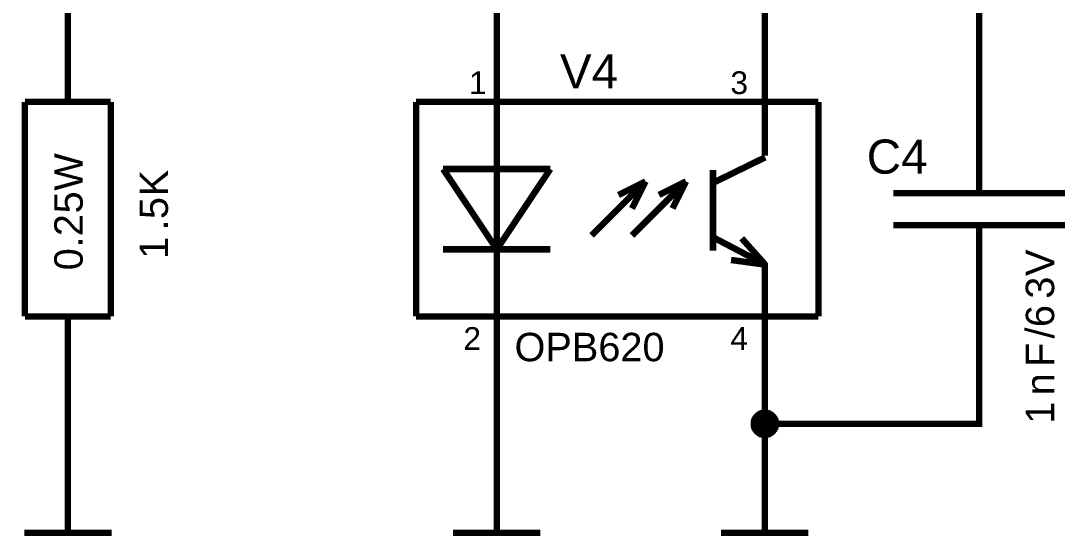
# Model space of a CAD drawing. Header units: millimetres. Extents: x -2024 to 917, y -725 to 13.
# Drawn here: x -1918.6 to -1869.79, y -694.4 to -670.39 of the extents above; entities that cross this region are included whole.
import ezdxf

# ---------------------------------------------------------------- set-up
doc = ezdxf.new("R2010")
doc.units = ezdxf.units.MM
doc.styles.get("Standard").update_dxf_attribs({"font": 'arial.ttf'})

msp = doc.modelspace()

# ---------------------------------------------------------------- linework, layer by layer
at = {"color": 7}
for points, const_width in [([(-1896.422, -629.177), (-1896.422, -671.667)], 0.3), ([(-1916.416, -671.667), (-1916.416, -669.167), (-1916.416, -666.667)], 0.3), ([(-1873.929, -675.426), (-1873.929, -669.167), (-1883.926, -669.167), (-1883.926, -671.667)], 0.3), ([(-1916.416, -674.168), (-1916.416, -671.667)], 0.3), ([(-1896.422, -676.668), (-1896.422, -671.667)], 0.3), ([(-1883.926, -676.668), (-1883.926, -671.667)], 0.3), ([(-1918.418, -674.168), (-1914.413, -674.168)], 0.3), ([(-1918.418, -684.169), (-1918.418, -674.168)], 0.3), ([(-1914.413, -684.169), (-1914.413, -674.168)], 0.3), ([(-1900.179, -674.168), (-1881.427, -674.168)], 0.3), ([(-1900.179, -684.169), (-1900.179, -674.168)], 0.3), ([(-1881.427, -674.168), (-1881.427, -684.169)], 0.3), ([(-1873.929, -678.423), (-1873.929, -675.426)], 0.3), ([(-1896.422, -676.668), (-1896.422, -681.669)], 0.3), ([(-1883.909, -676.751), (-1886.342, -677.943)], 0.3), ([(-1893.923, -677.297), (-1898.921, -677.297)], 0.3), ([(-1896.422, -681.04), (-1898.921, -677.297)], 0.3), ([(-1893.923, -677.297), (-1896.422, -681.04)], 0.3), ([(-1886.342, -677.347), (-1886.342, -681.106)], 0.3), ([(-1892.003, -680.394), (-1889.487, -677.877)], 0.3), ([(-1889.487, -677.877), (-1890.745, -678.506)], 0.3), ([(-1890.116, -680.394), (-1887.6, -677.877)], 0.3), ([(-1889.487, -677.877), (-1890.116, -679.135)], 0.3), ([(-1887.6, -677.877), (-1888.858, -678.506)], 0.3), ([(-1887.6, -677.877), (-1888.229, -679.135)], 0.3), ([(-1877.934, -678.423), (-1869.94, -678.423)], 0.3), ([(-1877.934, -679.914), (-1869.94, -679.914)], 0.3), ([(-1873.929, -679.914), (-1873.929, -682.927)], 0.3), ([(-1883.909, -681.752), (-1886.342, -680.477)], 0.3), ([(-1883.909, -681.752), (-1885.002, -680.526)], 0.3), ([(-1893.923, -681.04), (-1898.921, -681.04)], 0.3), ([(-1883.909, -681.752), (-1885.498, -681.536)], 0.3), ([(-1896.422, -681.669), (-1896.422, -686.67)], 0.3), ([(-1883.926, -681.669), (-1883.926, -686.67)], 0.3), ([(-1873.929, -682.927), (-1873.929, -689.17), (-1883.926, -689.17), (-1883.926, -686.67)], 0.3), ([(-1918.418, -684.169), (-1914.413, -684.169)], 0.3), ([(-1916.416, -684.169), (-1916.416, -686.67)], 0.3), ([(-1881.427, -684.169), (-1900.179, -684.169)], 0.3), ([(-1916.416, -689.17), (-1916.416, -686.67)], 0.3), ([(-1896.422, -689.17), (-1896.422, -686.67)], 0.3), ([(-1884.439, -689.17), (-1884.439, -689.137), (-1884.439, -689.12), (-1884.439, -689.087), (-1884.422, -689.071), (-1884.422, -689.038), (-1884.422, -689.021), (-1884.406, -688.988), (-1884.406, -688.971), (-1884.389, -688.955), (-1884.373, -688.922), (-1884.356, -688.905), (-1884.356, -688.889), (-1884.34, -688.872), (-1884.323, -688.839), (-1884.307, -688.822), (-1884.29, -688.806), (-1884.274, -688.789), (-1884.257, -688.773), (-1884.224, -688.756), (-1884.207, -688.74), (-1884.191, -688.74), (-1884.174, -688.723), (-1884.141, -688.706), (-1884.125, -688.69), (-1884.108, -688.69), (-1884.075, -688.673), (-1884.058, -688.673), (-1884.025, -688.673), (-1884.009, -688.657), (-1883.976, -688.657), (-1883.959, -688.657), (-1883.926, -688.657)], 0.3), ([(-1884.439, -689.17), (-1884.439, -689.137), (-1884.439, -689.12), (-1884.439, -689.087), (-1884.422, -689.071), (-1884.422, -689.038), (-1884.422, -689.021), (-1884.406, -688.988), (-1884.406, -688.971), (-1884.389, -688.955), (-1884.373, -688.922), (-1884.356, -688.905), (-1884.356, -688.889), (-1884.34, -688.872), (-1884.323, -688.839), (-1884.307, -688.822), (-1884.29, -688.806), (-1884.274, -688.789), (-1884.257, -688.773), (-1884.224, -688.756), (-1884.207, -688.74), (-1884.191, -688.74), (-1884.174, -688.723), (-1884.141, -688.706), (-1884.125, -688.69), (-1884.108, -688.69), (-1884.075, -688.673), (-1884.058, -688.673), (-1884.025, -688.673), (-1884.009, -688.657), (-1883.976, -688.657), (-1883.959, -688.657), (-1883.926, -688.657)], 0.3), ([(-1884.439, -689.17), (-1884.439, -689.137), (-1884.439, -689.12), (-1884.439, -689.087), (-1884.422, -689.071), (-1884.422, -689.038), (-1884.422, -689.021), (-1884.406, -688.988), (-1884.406, -688.971), (-1884.389, -688.955), (-1884.373, -688.922), (-1884.356, -688.905), (-1884.356, -688.889), (-1884.34, -688.872), (-1884.323, -688.839), (-1884.307, -688.822), (-1884.29, -688.806), (-1884.274, -688.789), (-1884.257, -688.773), (-1884.224, -688.756), (-1884.207, -688.74), (-1884.191, -688.74), (-1884.174, -688.723), (-1884.141, -688.706), (-1884.125, -688.69), (-1884.108, -688.69), (-1884.075, -688.673), (-1884.058, -688.673), (-1884.025, -688.673), (-1884.009, -688.657), (-1883.976, -688.657), (-1883.959, -688.657), (-1883.926, -688.657)], 0.3), ([(-1884.439, -689.17), (-1884.439, -689.137), (-1884.439, -689.12), (-1884.439, -689.087), (-1884.422, -689.071), (-1884.422, -689.038), (-1884.422, -689.021), (-1884.406, -688.988), (-1884.406, -688.971), (-1884.389, -688.955), (-1884.373, -688.922), (-1884.356, -688.905), (-1884.356, -688.889), (-1884.34, -688.872), (-1884.323, -688.839), (-1884.307, -688.822), (-1884.29, -688.806), (-1884.274, -688.789), (-1884.257, -688.773), (-1884.224, -688.756), (-1884.207, -688.74), (-1884.191, -688.74), (-1884.174, -688.723), (-1884.141, -688.706), (-1884.125, -688.69), (-1884.108, -688.69), (-1884.075, -688.673), (-1884.058, -688.673), (-1884.025, -688.673), (-1884.009, -688.657), (-1883.976, -688.657), (-1883.959, -688.657), (-1883.926, -688.657)], 0.3), ([(-1884.439, -689.17), (-1884.439, -689.137), (-1884.439, -689.12), (-1884.439, -689.087), (-1884.422, -689.071), (-1884.422, -689.038), (-1884.422, -689.021), (-1884.406, -688.988), (-1884.406, -688.971), (-1884.389, -688.955), (-1884.373, -688.922), (-1884.356, -688.905), (-1884.356, -688.889), (-1884.34, -688.872), (-1884.323, -688.839), (-1884.307, -688.822), (-1884.29, -688.806), (-1884.274, -688.789), (-1884.257, -688.773), (-1884.224, -688.756), (-1884.207, -688.74), (-1884.191, -688.74), (-1884.174, -688.723), (-1884.141, -688.706), (-1884.125, -688.69), (-1884.108, -688.69), (-1884.075, -688.673), (-1884.058, -688.673), (-1884.025, -688.673), (-1884.009, -688.657), (-1883.976, -688.657), (-1883.959, -688.657), (-1883.926, -688.657)], 0.0991), ([(-1884.439, -689.17), (-1884.439, -689.137), (-1884.439, -689.12), (-1884.439, -689.087), (-1884.422, -689.071), (-1884.422, -689.038), (-1884.422, -689.021), (-1884.406, -688.988), (-1884.406, -688.971), (-1884.389, -688.955), (-1884.373, -688.922), (-1884.356, -688.905), (-1884.356, -688.889), (-1884.34, -688.872), (-1884.323, -688.839), (-1884.307, -688.822), (-1884.29, -688.806), (-1884.274, -688.789), (-1884.257, -688.773), (-1884.224, -688.756), (-1884.207, -688.74), (-1884.191, -688.74), (-1884.174, -688.723), (-1884.141, -688.706), (-1884.125, -688.69), (-1884.108, -688.69), (-1884.075, -688.673), (-1884.058, -688.673), (-1884.025, -688.673), (-1884.009, -688.657), (-1883.976, -688.657), (-1883.959, -688.657), (-1883.926, -688.657)], 0.0991), ([(-1884.439, -689.17), (-1884.439, -689.137), (-1884.439, -689.12), (-1884.439, -689.087), (-1884.422, -689.071), (-1884.422, -689.038), (-1884.422, -689.021), (-1884.406, -688.988), (-1884.406, -688.971), (-1884.389, -688.955), (-1884.373, -688.922), (-1884.356, -688.905), (-1884.356, -688.889), (-1884.34, -688.872), (-1884.323, -688.839), (-1884.307, -688.822), (-1884.29, -688.806), (-1884.274, -688.789), (-1884.257, -688.773), (-1884.224, -688.756), (-1884.207, -688.74), (-1884.191, -688.74), (-1884.174, -688.723), (-1884.141, -688.706), (-1884.125, -688.69), (-1884.108, -688.69), (-1884.075, -688.673), (-1884.058, -688.673), (-1884.025, -688.673), (-1884.009, -688.657), (-1883.976, -688.657), (-1883.959, -688.657), (-1883.926, -688.657)], 0.0991), ([(-1884.439, -689.17), (-1884.439, -689.137), (-1884.439, -689.12), (-1884.439, -689.087), (-1884.422, -689.071), (-1884.422, -689.038), (-1884.422, -689.021), (-1884.406, -688.988), (-1884.406, -688.971), (-1884.389, -688.955), (-1884.373, -688.922), (-1884.356, -688.905), (-1884.356, -688.889), (-1884.34, -688.872), (-1884.323, -688.839), (-1884.307, -688.822), (-1884.29, -688.806), (-1884.274, -688.789), (-1884.257, -688.773), (-1884.224, -688.756), (-1884.207, -688.74), (-1884.191, -688.74), (-1884.174, -688.723), (-1884.141, -688.706), (-1884.125, -688.69), (-1884.108, -688.69), (-1884.075, -688.673), (-1884.058, -688.673), (-1884.025, -688.673), (-1884.009, -688.657), (-1883.976, -688.657), (-1883.959, -688.657), (-1883.926, -688.657)], 0.0991), ([(-1883.926, -688.657), (-1883.926, -688.657)], 0.3), ([(-1883.926, -688.657), (-1883.893, -688.657), (-1883.876, -688.657), (-1883.843, -688.657), (-1883.827, -688.673), (-1883.794, -688.673), (-1883.777, -688.673), (-1883.744, -688.69), (-1883.727, -688.69), (-1883.711, -688.706), (-1883.678, -688.723), (-1883.661, -688.74), (-1883.645, -688.74), (-1883.628, -688.756), (-1883.595, -688.773), (-1883.578, -688.789), (-1883.562, -688.806), (-1883.545, -688.822), (-1883.529, -688.839), (-1883.512, -688.872), (-1883.496, -688.889), (-1883.496, -688.905), (-1883.479, -688.922), (-1883.463, -688.955), (-1883.446, -688.971), (-1883.446, -688.988), (-1883.429, -689.021), (-1883.429, -689.038), (-1883.429, -689.071), (-1883.413, -689.087), (-1883.413, -689.12), (-1883.413, -689.137), (-1883.413, -689.17)], 0.3), ([(-1883.926, -688.657), (-1883.926, -688.657)], 0.3), ([(-1883.926, -688.657), (-1883.893, -688.657), (-1883.876, -688.657), (-1883.843, -688.657), (-1883.827, -688.673), (-1883.794, -688.673), (-1883.777, -688.673), (-1883.744, -688.69), (-1883.727, -688.69), (-1883.711, -688.706), (-1883.678, -688.723), (-1883.661, -688.74), (-1883.645, -688.74), (-1883.628, -688.756), (-1883.595, -688.773), (-1883.578, -688.789), (-1883.562, -688.806), (-1883.545, -688.822), (-1883.529, -688.839), (-1883.512, -688.872), (-1883.496, -688.889), (-1883.496, -688.905), (-1883.479, -688.922), (-1883.463, -688.955), (-1883.446, -688.971), (-1883.446, -688.988), (-1883.429, -689.021), (-1883.429, -689.038), (-1883.429, -689.071), (-1883.413, -689.087), (-1883.413, -689.12), (-1883.413, -689.137), (-1883.413, -689.17)], 0.3), ([(-1883.926, -688.657), (-1883.926, -688.657)], 0.3), ([(-1883.926, -688.657), (-1883.893, -688.657), (-1883.876, -688.657), (-1883.843, -688.657), (-1883.827, -688.673), (-1883.794, -688.673), (-1883.777, -688.673), (-1883.744, -688.69), (-1883.727, -688.69), (-1883.711, -688.706), (-1883.678, -688.723), (-1883.661, -688.74), (-1883.645, -688.74), (-1883.628, -688.756), (-1883.595, -688.773), (-1883.578, -688.789), (-1883.562, -688.806), (-1883.545, -688.822), (-1883.529, -688.839), (-1883.512, -688.872), (-1883.496, -688.889), (-1883.496, -688.905), (-1883.479, -688.922), (-1883.463, -688.955), (-1883.446, -688.971), (-1883.446, -688.988), (-1883.429, -689.021), (-1883.429, -689.038), (-1883.429, -689.071), (-1883.413, -689.087), (-1883.413, -689.12), (-1883.413, -689.137), (-1883.413, -689.17)], 0.3), ([(-1883.926, -688.657), (-1883.926, -688.657)], 0.3), ([(-1883.926, -688.657), (-1883.893, -688.657), (-1883.876, -688.657), (-1883.843, -688.657), (-1883.827, -688.673), (-1883.794, -688.673), (-1883.777, -688.673), (-1883.744, -688.69), (-1883.727, -688.69), (-1883.711, -688.706), (-1883.678, -688.723), (-1883.661, -688.74), (-1883.645, -688.74), (-1883.628, -688.756), (-1883.595, -688.773), (-1883.578, -688.789), (-1883.562, -688.806), (-1883.545, -688.822), (-1883.529, -688.839), (-1883.512, -688.872), (-1883.496, -688.889), (-1883.496, -688.905), (-1883.479, -688.922), (-1883.463, -688.955), (-1883.446, -688.971), (-1883.446, -688.988), (-1883.429, -689.021), (-1883.429, -689.038), (-1883.429, -689.071), (-1883.413, -689.087), (-1883.413, -689.12), (-1883.413, -689.137), (-1883.413, -689.17)], 0.3), ([(-1883.926, -688.657), (-1883.926, -688.657)], 0.0991), ([(-1883.926, -688.657), (-1883.893, -688.657), (-1883.876, -688.657), (-1883.843, -688.657), (-1883.827, -688.673), (-1883.794, -688.673), (-1883.777, -688.673), (-1883.744, -688.69), (-1883.727, -688.69), (-1883.711, -688.706), (-1883.678, -688.723), (-1883.661, -688.74), (-1883.645, -688.74), (-1883.628, -688.756), (-1883.595, -688.773), (-1883.578, -688.789), (-1883.562, -688.806), (-1883.545, -688.822), (-1883.529, -688.839), (-1883.512, -688.872), (-1883.496, -688.889), (-1883.496, -688.905), (-1883.479, -688.922), (-1883.463, -688.955), (-1883.446, -688.971), (-1883.446, -688.988), (-1883.429, -689.021), (-1883.429, -689.038), (-1883.429, -689.071), (-1883.413, -689.087), (-1883.413, -689.12), (-1883.413, -689.137), (-1883.413, -689.17)], 0.0991), ([(-1883.926, -688.657), (-1883.926, -688.657)], 0.0991), ([(-1883.926, -688.657), (-1883.893, -688.657), (-1883.876, -688.657), (-1883.843, -688.657), (-1883.827, -688.673), (-1883.794, -688.673), (-1883.777, -688.673), (-1883.744, -688.69), (-1883.727, -688.69), (-1883.711, -688.706), (-1883.678, -688.723), (-1883.661, -688.74), (-1883.645, -688.74), (-1883.628, -688.756), (-1883.595, -688.773), (-1883.578, -688.789), (-1883.562, -688.806), (-1883.545, -688.822), (-1883.529, -688.839), (-1883.512, -688.872), (-1883.496, -688.889), (-1883.496, -688.905), (-1883.479, -688.922), (-1883.463, -688.955), (-1883.446, -688.971), (-1883.446, -688.988), (-1883.429, -689.021), (-1883.429, -689.038), (-1883.429, -689.071), (-1883.413, -689.087), (-1883.413, -689.12), (-1883.413, -689.137), (-1883.413, -689.17)], 0.0991), ([(-1883.926, -688.657), (-1883.926, -688.657)], 0.0991), ([(-1883.926, -688.657), (-1883.893, -688.657), (-1883.876, -688.657), (-1883.843, -688.657), (-1883.827, -688.673), (-1883.794, -688.673), (-1883.777, -688.673), (-1883.744, -688.69), (-1883.727, -688.69), (-1883.711, -688.706), (-1883.678, -688.723), (-1883.661, -688.74), (-1883.645, -688.74), (-1883.628, -688.756), (-1883.595, -688.773), (-1883.578, -688.789), (-1883.562, -688.806), (-1883.545, -688.822), (-1883.529, -688.839), (-1883.512, -688.872), (-1883.496, -688.889), (-1883.496, -688.905), (-1883.479, -688.922), (-1883.463, -688.955), (-1883.446, -688.971), (-1883.446, -688.988), (-1883.429, -689.021), (-1883.429, -689.038), (-1883.429, -689.071), (-1883.413, -689.087), (-1883.413, -689.12), (-1883.413, -689.137), (-1883.413, -689.17)], 0.0991), ([(-1883.926, -688.657), (-1883.926, -688.657)], 0.0991), ([(-1883.926, -688.657), (-1883.893, -688.657), (-1883.876, -688.657), (-1883.843, -688.657), (-1883.827, -688.673), (-1883.794, -688.673), (-1883.777, -688.673), (-1883.744, -688.69), (-1883.727, -688.69), (-1883.711, -688.706), (-1883.678, -688.723), (-1883.661, -688.74), (-1883.645, -688.74), (-1883.628, -688.756), (-1883.595, -688.773), (-1883.578, -688.789), (-1883.562, -688.806), (-1883.545, -688.822), (-1883.529, -688.839), (-1883.512, -688.872), (-1883.496, -688.889), (-1883.496, -688.905), (-1883.479, -688.922), (-1883.463, -688.955), (-1883.446, -688.971), (-1883.446, -688.988), (-1883.429, -689.021), (-1883.429, -689.038), (-1883.429, -689.071), (-1883.413, -689.087), (-1883.413, -689.12), (-1883.413, -689.137), (-1883.413, -689.17)], 0.0991), ([(-1916.416, -689.17), (-1916.416, -694.254)], 0.3), ([(-1896.422, -689.17), (-1896.422, -694.254)], 0.3), ([(-1883.926, -689.683), (-1883.959, -689.683), (-1883.976, -689.683), (-1884.009, -689.683), (-1884.025, -689.667), (-1884.058, -689.667), (-1884.075, -689.667), (-1884.108, -689.65), (-1884.125, -689.65), (-1884.141, -689.634), (-1884.174, -689.617), (-1884.191, -689.601), (-1884.207, -689.601), (-1884.224, -689.584), (-1884.257, -689.568), (-1884.274, -689.551), (-1884.29, -689.534), (-1884.307, -689.518), (-1884.323, -689.501), (-1884.34, -689.468), (-1884.356, -689.452), (-1884.356, -689.435), (-1884.373, -689.418), (-1884.389, -689.385), (-1884.406, -689.369), (-1884.406, -689.352), (-1884.422, -689.319), (-1884.422, -689.303), (-1884.422, -689.269), (-1884.439, -689.253), (-1884.439, -689.22), (-1884.439, -689.203), (-1884.439, -689.17)], 0.3), ([(-1884.439, -689.17), (-1884.439, -689.17)], 0.3), ([(-1883.926, -689.683), (-1883.959, -689.683), (-1883.976, -689.683), (-1884.009, -689.683), (-1884.025, -689.667), (-1884.058, -689.667), (-1884.075, -689.667), (-1884.108, -689.65), (-1884.125, -689.65), (-1884.141, -689.634), (-1884.174, -689.617), (-1884.191, -689.601), (-1884.207, -689.601), (-1884.224, -689.584), (-1884.257, -689.568), (-1884.274, -689.551), (-1884.29, -689.534), (-1884.307, -689.518), (-1884.323, -689.501), (-1884.34, -689.468), (-1884.356, -689.452), (-1884.356, -689.435), (-1884.373, -689.418), (-1884.389, -689.385), (-1884.406, -689.369), (-1884.406, -689.352), (-1884.422, -689.319), (-1884.422, -689.303), (-1884.422, -689.269), (-1884.439, -689.253), (-1884.439, -689.22), (-1884.439, -689.203), (-1884.439, -689.17)], 0.3), ([(-1884.439, -689.17), (-1884.439, -689.17)], 0.3), ([(-1883.926, -689.683), (-1883.959, -689.683), (-1883.976, -689.683), (-1884.009, -689.683), (-1884.025, -689.667), (-1884.058, -689.667), (-1884.075, -689.667), (-1884.108, -689.65), (-1884.125, -689.65), (-1884.141, -689.634), (-1884.174, -689.617), (-1884.191, -689.601), (-1884.207, -689.601), (-1884.224, -689.584), (-1884.257, -689.568), (-1884.274, -689.551), (-1884.29, -689.534), (-1884.307, -689.518), (-1884.323, -689.501), (-1884.34, -689.468), (-1884.356, -689.452), (-1884.356, -689.435), (-1884.373, -689.418), (-1884.389, -689.385), (-1884.406, -689.369), (-1884.406, -689.352), (-1884.422, -689.319), (-1884.422, -689.303), (-1884.422, -689.269), (-1884.439, -689.253), (-1884.439, -689.22), (-1884.439, -689.203), (-1884.439, -689.17)], 0.3), ([(-1884.439, -689.17), (-1884.439, -689.17)], 0.3), ([(-1883.926, -689.683), (-1883.959, -689.683), (-1883.976, -689.683), (-1884.009, -689.683), (-1884.025, -689.667), (-1884.058, -689.667), (-1884.075, -689.667), (-1884.108, -689.65), (-1884.125, -689.65), (-1884.141, -689.634), (-1884.174, -689.617), (-1884.191, -689.601), (-1884.207, -689.601), (-1884.224, -689.584), (-1884.257, -689.568), (-1884.274, -689.551), (-1884.29, -689.534), (-1884.307, -689.518), (-1884.323, -689.501), (-1884.34, -689.468), (-1884.356, -689.452), (-1884.356, -689.435), (-1884.373, -689.418), (-1884.389, -689.385), (-1884.406, -689.369), (-1884.406, -689.352), (-1884.422, -689.319), (-1884.422, -689.303), (-1884.422, -689.269), (-1884.439, -689.253), (-1884.439, -689.22), (-1884.439, -689.203), (-1884.439, -689.17)], 0.3), ([(-1884.439, -689.17), (-1884.439, -689.17)], 0.3), ([(-1883.926, -689.683), (-1883.959, -689.683), (-1883.976, -689.683), (-1884.009, -689.683), (-1884.025, -689.667), (-1884.058, -689.667), (-1884.075, -689.667), (-1884.108, -689.65), (-1884.125, -689.65), (-1884.141, -689.634), (-1884.174, -689.617), (-1884.191, -689.601), (-1884.207, -689.601), (-1884.224, -689.584), (-1884.257, -689.568), (-1884.274, -689.551), (-1884.29, -689.534), (-1884.307, -689.518), (-1884.323, -689.501), (-1884.34, -689.468), (-1884.356, -689.452), (-1884.356, -689.435), (-1884.373, -689.418), (-1884.389, -689.385), (-1884.406, -689.369), (-1884.406, -689.352), (-1884.422, -689.319), (-1884.422, -689.303), (-1884.422, -689.269), (-1884.439, -689.253), (-1884.439, -689.22), (-1884.439, -689.203), (-1884.439, -689.17)], 0.0991), ([(-1884.439, -689.17), (-1884.439, -689.17)], 0.0991), ([(-1883.926, -689.683), (-1883.959, -689.683), (-1883.976, -689.683), (-1884.009, -689.683), (-1884.025, -689.667), (-1884.058, -689.667), (-1884.075, -689.667), (-1884.108, -689.65), (-1884.125, -689.65), (-1884.141, -689.634), (-1884.174, -689.617), (-1884.191, -689.601), (-1884.207, -689.601), (-1884.224, -689.584), (-1884.257, -689.568), (-1884.274, -689.551), (-1884.29, -689.534), (-1884.307, -689.518), (-1884.323, -689.501), (-1884.34, -689.468), (-1884.356, -689.452), (-1884.356, -689.435), (-1884.373, -689.418), (-1884.389, -689.385), (-1884.406, -689.369), (-1884.406, -689.352), (-1884.422, -689.319), (-1884.422, -689.303), (-1884.422, -689.269), (-1884.439, -689.253), (-1884.439, -689.22), (-1884.439, -689.203), (-1884.439, -689.17)], 0.0991), ([(-1884.439, -689.17), (-1884.439, -689.17)], 0.0991), ([(-1883.926, -689.683), (-1883.959, -689.683), (-1883.976, -689.683), (-1884.009, -689.683), (-1884.025, -689.667), (-1884.058, -689.667), (-1884.075, -689.667), (-1884.108, -689.65), (-1884.125, -689.65), (-1884.141, -689.634), (-1884.174, -689.617), (-1884.191, -689.601), (-1884.207, -689.601), (-1884.224, -689.584), (-1884.257, -689.568), (-1884.274, -689.551), (-1884.29, -689.534), (-1884.307, -689.518), (-1884.323, -689.501), (-1884.34, -689.468), (-1884.356, -689.452), (-1884.356, -689.435), (-1884.373, -689.418), (-1884.389, -689.385), (-1884.406, -689.369), (-1884.406, -689.352), (-1884.422, -689.319), (-1884.422, -689.303), (-1884.422, -689.269), (-1884.439, -689.253), (-1884.439, -689.22), (-1884.439, -689.203), (-1884.439, -689.17)], 0.0991), ([(-1884.439, -689.17), (-1884.439, -689.17)], 0.0991), ([(-1883.926, -689.683), (-1883.959, -689.683), (-1883.976, -689.683), (-1884.009, -689.683), (-1884.025, -689.667), (-1884.058, -689.667), (-1884.075, -689.667), (-1884.108, -689.65), (-1884.125, -689.65), (-1884.141, -689.634), (-1884.174, -689.617), (-1884.191, -689.601), (-1884.207, -689.601), (-1884.224, -689.584), (-1884.257, -689.568), (-1884.274, -689.551), (-1884.29, -689.534), (-1884.307, -689.518), (-1884.323, -689.501), (-1884.34, -689.468), (-1884.356, -689.452), (-1884.356, -689.435), (-1884.373, -689.418), (-1884.389, -689.385), (-1884.406, -689.369), (-1884.406, -689.352), (-1884.422, -689.319), (-1884.422, -689.303), (-1884.422, -689.269), (-1884.439, -689.253), (-1884.439, -689.22), (-1884.439, -689.203), (-1884.439, -689.17)], 0.0991), ([(-1884.439, -689.17), (-1884.439, -689.17)], 0.0991), ([(-1883.926, -689.17), (-1883.926, -694.254)], 0.3), ([(-1883.413, -689.17), (-1883.413, -689.203), (-1883.413, -689.22), (-1883.413, -689.253), (-1883.429, -689.269), (-1883.429, -689.303), (-1883.429, -689.319), (-1883.446, -689.352), (-1883.446, -689.369), (-1883.463, -689.385), (-1883.479, -689.418), (-1883.496, -689.435), (-1883.496, -689.452), (-1883.512, -689.468), (-1883.529, -689.501), (-1883.545, -689.518), (-1883.562, -689.534), (-1883.578, -689.551), (-1883.595, -689.568), (-1883.628, -689.584), (-1883.645, -689.601), (-1883.661, -689.601), (-1883.678, -689.617), (-1883.711, -689.634), (-1883.727, -689.65), (-1883.744, -689.65), (-1883.777, -689.667), (-1883.794, -689.667), (-1883.827, -689.667), (-1883.843, -689.683), (-1883.876, -689.683), (-1883.893, -689.683), (-1883.926, -689.683)], 0.3), ([(-1883.413, -689.17), (-1883.413, -689.203), (-1883.413, -689.22), (-1883.413, -689.253), (-1883.429, -689.269), (-1883.429, -689.303), (-1883.429, -689.319), (-1883.446, -689.352), (-1883.446, -689.369), (-1883.463, -689.385), (-1883.479, -689.418), (-1883.496, -689.435), (-1883.496, -689.452), (-1883.512, -689.468), (-1883.529, -689.501), (-1883.545, -689.518), (-1883.562, -689.534), (-1883.578, -689.551), (-1883.595, -689.568), (-1883.628, -689.584), (-1883.645, -689.601), (-1883.661, -689.601), (-1883.678, -689.617), (-1883.711, -689.634), (-1883.727, -689.65), (-1883.744, -689.65), (-1883.777, -689.667), (-1883.794, -689.667), (-1883.827, -689.667), (-1883.843, -689.683), (-1883.876, -689.683), (-1883.893, -689.683), (-1883.926, -689.683)], 0.3), ([(-1883.413, -689.17), (-1883.413, -689.203), (-1883.413, -689.22), (-1883.413, -689.253), (-1883.429, -689.269), (-1883.429, -689.303), (-1883.429, -689.319), (-1883.446, -689.352), (-1883.446, -689.369), (-1883.463, -689.385), (-1883.479, -689.418), (-1883.496, -689.435), (-1883.496, -689.452), (-1883.512, -689.468), (-1883.529, -689.501), (-1883.545, -689.518), (-1883.562, -689.534), (-1883.578, -689.551), (-1883.595, -689.568), (-1883.628, -689.584), (-1883.645, -689.601), (-1883.661, -689.601), (-1883.678, -689.617), (-1883.711, -689.634), (-1883.727, -689.65), (-1883.744, -689.65), (-1883.777, -689.667), (-1883.794, -689.667), (-1883.827, -689.667), (-1883.843, -689.683), (-1883.876, -689.683), (-1883.893, -689.683), (-1883.926, -689.683)], 0.3), ([(-1883.413, -689.17), (-1883.413, -689.203), (-1883.413, -689.22), (-1883.413, -689.253), (-1883.429, -689.269), (-1883.429, -689.303), (-1883.429, -689.319), (-1883.446, -689.352), (-1883.446, -689.369), (-1883.463, -689.385), (-1883.479, -689.418), (-1883.496, -689.435), (-1883.496, -689.452), (-1883.512, -689.468), (-1883.529, -689.501), (-1883.545, -689.518), (-1883.562, -689.534), (-1883.578, -689.551), (-1883.595, -689.568), (-1883.628, -689.584), (-1883.645, -689.601), (-1883.661, -689.601), (-1883.678, -689.617), (-1883.711, -689.634), (-1883.727, -689.65), (-1883.744, -689.65), (-1883.777, -689.667), (-1883.794, -689.667), (-1883.827, -689.667), (-1883.843, -689.683), (-1883.876, -689.683), (-1883.893, -689.683), (-1883.926, -689.683)], 0.3), ([(-1883.413, -689.17), (-1883.413, -689.203), (-1883.413, -689.22), (-1883.413, -689.253), (-1883.429, -689.269), (-1883.429, -689.303), (-1883.429, -689.319), (-1883.446, -689.352), (-1883.446, -689.369), (-1883.463, -689.385), (-1883.479, -689.418), (-1883.496, -689.435), (-1883.496, -689.452), (-1883.512, -689.468), (-1883.529, -689.501), (-1883.545, -689.518), (-1883.562, -689.534), (-1883.578, -689.551), (-1883.595, -689.568), (-1883.628, -689.584), (-1883.645, -689.601), (-1883.661, -689.601), (-1883.678, -689.617), (-1883.711, -689.634), (-1883.727, -689.65), (-1883.744, -689.65), (-1883.777, -689.667), (-1883.794, -689.667), (-1883.827, -689.667), (-1883.843, -689.683), (-1883.876, -689.683), (-1883.893, -689.683), (-1883.926, -689.683)], 0.0991), ([(-1883.413, -689.17), (-1883.413, -689.203), (-1883.413, -689.22), (-1883.413, -689.253), (-1883.429, -689.269), (-1883.429, -689.303), (-1883.429, -689.319), (-1883.446, -689.352), (-1883.446, -689.369), (-1883.463, -689.385), (-1883.479, -689.418), (-1883.496, -689.435), (-1883.496, -689.452), (-1883.512, -689.468), (-1883.529, -689.501), (-1883.545, -689.518), (-1883.562, -689.534), (-1883.578, -689.551), (-1883.595, -689.568), (-1883.628, -689.584), (-1883.645, -689.601), (-1883.661, -689.601), (-1883.678, -689.617), (-1883.711, -689.634), (-1883.727, -689.65), (-1883.744, -689.65), (-1883.777, -689.667), (-1883.794, -689.667), (-1883.827, -689.667), (-1883.843, -689.683), (-1883.876, -689.683), (-1883.893, -689.683), (-1883.926, -689.683)], 0.0991), ([(-1883.413, -689.17), (-1883.413, -689.203), (-1883.413, -689.22), (-1883.413, -689.253), (-1883.429, -689.269), (-1883.429, -689.303), (-1883.429, -689.319), (-1883.446, -689.352), (-1883.446, -689.369), (-1883.463, -689.385), (-1883.479, -689.418), (-1883.496, -689.435), (-1883.496, -689.452), (-1883.512, -689.468), (-1883.529, -689.501), (-1883.545, -689.518), (-1883.562, -689.534), (-1883.578, -689.551), (-1883.595, -689.568), (-1883.628, -689.584), (-1883.645, -689.601), (-1883.661, -689.601), (-1883.678, -689.617), (-1883.711, -689.634), (-1883.727, -689.65), (-1883.744, -689.65), (-1883.777, -689.667), (-1883.794, -689.667), (-1883.827, -689.667), (-1883.843, -689.683), (-1883.876, -689.683), (-1883.893, -689.683), (-1883.926, -689.683)], 0.0991), ([(-1883.413, -689.17), (-1883.413, -689.203), (-1883.413, -689.22), (-1883.413, -689.253), (-1883.429, -689.269), (-1883.429, -689.303), (-1883.429, -689.319), (-1883.446, -689.352), (-1883.446, -689.369), (-1883.463, -689.385), (-1883.479, -689.418), (-1883.496, -689.435), (-1883.496, -689.452), (-1883.512, -689.468), (-1883.529, -689.501), (-1883.545, -689.518), (-1883.562, -689.534), (-1883.578, -689.551), (-1883.595, -689.568), (-1883.628, -689.584), (-1883.645, -689.601), (-1883.661, -689.601), (-1883.678, -689.617), (-1883.711, -689.634), (-1883.727, -689.65), (-1883.744, -689.65), (-1883.777, -689.667), (-1883.794, -689.667), (-1883.827, -689.667), (-1883.843, -689.683), (-1883.876, -689.683), (-1883.893, -689.683), (-1883.926, -689.683)], 0.0991), ([(-1883.413, -689.17), (-1883.413, -689.17), (-1883.413, -689.17), (-1883.413, -689.17), (-1883.413, -689.17), (-1883.413, -689.17), (-1883.413, -689.17), (-1883.413, -689.17), (-1883.413, -689.17), (-1883.413, -689.17), (-1883.413, -689.17), (-1883.413, -689.17), (-1883.413, -689.17), (-1883.413, -689.17), (-1883.413, -689.17), (-1883.413, -689.17), (-1883.413, -689.17), (-1883.413, -689.17), (-1883.413, -689.17), (-1883.413, -689.17), (-1883.413, -689.17), (-1883.413, -689.17), (-1883.413, -689.17), (-1883.413, -689.17), (-1883.413, -689.17), (-1883.413, -689.17), (-1883.413, -689.17), (-1883.413, -689.17), (-1883.413, -689.17), (-1883.413, -689.17), (-1883.413, -689.17), (-1883.413, -689.17), (-1883.413, -689.17)], 0.3), ([(-1883.413, -689.17), (-1883.413, -689.17)], 0.3), ([(-1883.413, -689.17), (-1883.413, -689.17), (-1883.413, -689.17), (-1883.413, -689.17), (-1883.413, -689.17), (-1883.413, -689.17), (-1883.413, -689.17), (-1883.413, -689.17), (-1883.413, -689.17), (-1883.413, -689.17), (-1883.413, -689.17), (-1883.413, -689.17), (-1883.413, -689.17), (-1883.413, -689.17), (-1883.413, -689.17), (-1883.413, -689.17), (-1883.413, -689.17), (-1883.413, -689.17), (-1883.413, -689.17), (-1883.413, -689.17), (-1883.413, -689.17), (-1883.413, -689.17), (-1883.413, -689.17), (-1883.413, -689.17), (-1883.413, -689.17), (-1883.413, -689.17), (-1883.413, -689.17), (-1883.413, -689.17), (-1883.413, -689.17), (-1883.413, -689.17), (-1883.413, -689.17), (-1883.413, -689.17), (-1883.413, -689.17)], 0.3), ([(-1883.413, -689.17), (-1883.413, -689.17)], 0.3), ([(-1883.413, -689.17), (-1883.413, -689.17), (-1883.413, -689.17), (-1883.413, -689.17), (-1883.413, -689.17), (-1883.413, -689.17), (-1883.413, -689.17), (-1883.413, -689.17), (-1883.413, -689.17), (-1883.413, -689.17), (-1883.413, -689.17), (-1883.413, -689.17), (-1883.413, -689.17), (-1883.413, -689.17), (-1883.413, -689.17), (-1883.413, -689.17), (-1883.413, -689.17), (-1883.413, -689.17), (-1883.413, -689.17), (-1883.413, -689.17), (-1883.413, -689.17), (-1883.413, -689.17), (-1883.413, -689.17), (-1883.413, -689.17), (-1883.413, -689.17), (-1883.413, -689.17), (-1883.413, -689.17), (-1883.413, -689.17), (-1883.413, -689.17), (-1883.413, -689.17), (-1883.413, -689.17), (-1883.413, -689.17), (-1883.413, -689.17)], 0.3), ([(-1883.413, -689.17), (-1883.413, -689.17)], 0.3), ([(-1883.413, -689.17), (-1883.413, -689.17), (-1883.413, -689.17), (-1883.413, -689.17), (-1883.413, -689.17), (-1883.413, -689.17), (-1883.413, -689.17), (-1883.413, -689.17), (-1883.413, -689.17), (-1883.413, -689.17), (-1883.413, -689.17), (-1883.413, -689.17), (-1883.413, -689.17), (-1883.413, -689.17), (-1883.413, -689.17), (-1883.413, -689.17), (-1883.413, -689.17), (-1883.413, -689.17), (-1883.413, -689.17), (-1883.413, -689.17), (-1883.413, -689.17), (-1883.413, -689.17), (-1883.413, -689.17), (-1883.413, -689.17), (-1883.413, -689.17), (-1883.413, -689.17), (-1883.413, -689.17), (-1883.413, -689.17), (-1883.413, -689.17), (-1883.413, -689.17), (-1883.413, -689.17), (-1883.413, -689.17), (-1883.413, -689.17)], 0.3), ([(-1883.413, -689.17), (-1883.413, -689.17)], 0.3), ([(-1883.413, -689.17), (-1883.413, -689.17), (-1883.413, -689.17), (-1883.413, -689.17), (-1883.413, -689.17), (-1883.413, -689.17), (-1883.413, -689.17), (-1883.413, -689.17), (-1883.413, -689.17), (-1883.413, -689.17), (-1883.413, -689.17), (-1883.413, -689.17), (-1883.413, -689.17), (-1883.413, -689.17), (-1883.413, -689.17), (-1883.413, -689.17), (-1883.413, -689.17), (-1883.413, -689.17), (-1883.413, -689.17), (-1883.413, -689.17), (-1883.413, -689.17), (-1883.413, -689.17), (-1883.413, -689.17), (-1883.413, -689.17), (-1883.413, -689.17), (-1883.413, -689.17), (-1883.413, -689.17), (-1883.413, -689.17), (-1883.413, -689.17), (-1883.413, -689.17), (-1883.413, -689.17), (-1883.413, -689.17), (-1883.413, -689.17)], 0.0991), ([(-1883.413, -689.17), (-1883.413, -689.17)], 0.0991), ([(-1883.413, -689.17), (-1883.413, -689.17), (-1883.413, -689.17), (-1883.413, -689.17), (-1883.413, -689.17), (-1883.413, -689.17), (-1883.413, -689.17), (-1883.413, -689.17), (-1883.413, -689.17), (-1883.413, -689.17), (-1883.413, -689.17), (-1883.413, -689.17), (-1883.413, -689.17), (-1883.413, -689.17), (-1883.413, -689.17), (-1883.413, -689.17), (-1883.413, -689.17), (-1883.413, -689.17), (-1883.413, -689.17), (-1883.413, -689.17), (-1883.413, -689.17), (-1883.413, -689.17), (-1883.413, -689.17), (-1883.413, -689.17), (-1883.413, -689.17), (-1883.413, -689.17), (-1883.413, -689.17), (-1883.413, -689.17), (-1883.413, -689.17), (-1883.413, -689.17), (-1883.413, -689.17), (-1883.413, -689.17), (-1883.413, -689.17)], 0.0991), ([(-1883.413, -689.17), (-1883.413, -689.17)], 0.0991), ([(-1883.413, -689.17), (-1883.413, -689.17), (-1883.413, -689.17), (-1883.413, -689.17), (-1883.413, -689.17), (-1883.413, -689.17), (-1883.413, -689.17), (-1883.413, -689.17), (-1883.413, -689.17), (-1883.413, -689.17), (-1883.413, -689.17), (-1883.413, -689.17), (-1883.413, -689.17), (-1883.413, -689.17), (-1883.413, -689.17), (-1883.413, -689.17), (-1883.413, -689.17), (-1883.413, -689.17), (-1883.413, -689.17), (-1883.413, -689.17), (-1883.413, -689.17), (-1883.413, -689.17), (-1883.413, -689.17), (-1883.413, -689.17), (-1883.413, -689.17), (-1883.413, -689.17), (-1883.413, -689.17), (-1883.413, -689.17), (-1883.413, -689.17), (-1883.413, -689.17), (-1883.413, -689.17), (-1883.413, -689.17), (-1883.413, -689.17)], 0.0991), ([(-1883.413, -689.17), (-1883.413, -689.17)], 0.0991), ([(-1883.413, -689.17), (-1883.413, -689.17), (-1883.413, -689.17), (-1883.413, -689.17), (-1883.413, -689.17), (-1883.413, -689.17), (-1883.413, -689.17), (-1883.413, -689.17), (-1883.413, -689.17), (-1883.413, -689.17), (-1883.413, -689.17), (-1883.413, -689.17), (-1883.413, -689.17), (-1883.413, -689.17), (-1883.413, -689.17), (-1883.413, -689.17), (-1883.413, -689.17), (-1883.413, -689.17), (-1883.413, -689.17), (-1883.413, -689.17), (-1883.413, -689.17), (-1883.413, -689.17), (-1883.413, -689.17), (-1883.413, -689.17), (-1883.413, -689.17), (-1883.413, -689.17), (-1883.413, -689.17), (-1883.413, -689.17), (-1883.413, -689.17), (-1883.413, -689.17), (-1883.413, -689.17), (-1883.413, -689.17), (-1883.413, -689.17)], 0.0991), ([(-1883.413, -689.17), (-1883.413, -689.17)], 0.0991), ([(-1918.451, -694.254), (-1914.38, -694.254)], 0.3), ([(-1898.458, -694.254), (-1894.386, -694.254)], 0.3), ([(-1885.962, -694.254), (-1881.89, -694.254)], 0.3)]:
    msp.add_lwpolyline(points, dxfattribs=dict(at, const_width=const_width))
at = {"color": 7, "const_width": 0.508}
msp.add_lwpolyline([(-1884.209, -689.163, 1), (-1883.701, -689.163, 1)], format="xyb", close=True, dxfattribs=at)

# ---------------------------------------------------------------- texts
at = {"color": 7}
for s, height, p in [('V4', 1.5897, (-1893.476, -673.539)), ('1', 1.06, (-1897.713, -673.803)), ('3', 1.06, (-1885.531, -673.803)), ('C4', 1.5897, (-1879.176, -677.513)), ('2', 1.06, (-1897.978, -685.726)), ('4', 1.06, (-1885.531, -685.726)), ('OPB620', 1.3247, (-1895.594, -686.256))]:
    msp.add_text(s, height=height, dxfattribs=at).set_placement(p)
for s, p in [('W', (-1915.721, -678.307)), ('K', (-1911.748, -678.572)), ('5', (-1915.721, -679.367)), ('5', (-1911.748, -679.632)), ('2', (-1915.721, -680.427)), ('.', (-1911.748, -680.162)), ('.', (-1915.721, -680.957)), ('1', (-1911.748, -681.487)), ('0', (-1915.721, -682.017)), ('V', (-1870.437, -682.282)), ('3', (-1870.437, -683.341)), ('6', (-1870.437, -684.666)), ('/', (-1870.437, -685.196)), ('F', (-1870.437, -686.521)), ('n', (-1870.437, -687.845)), ('1', (-1870.437, -689.17))]:
    msp.add_text(s, height=1.325, rotation=90, dxfattribs=at).set_placement(p)

doc.saveas('drawing.dxf')
